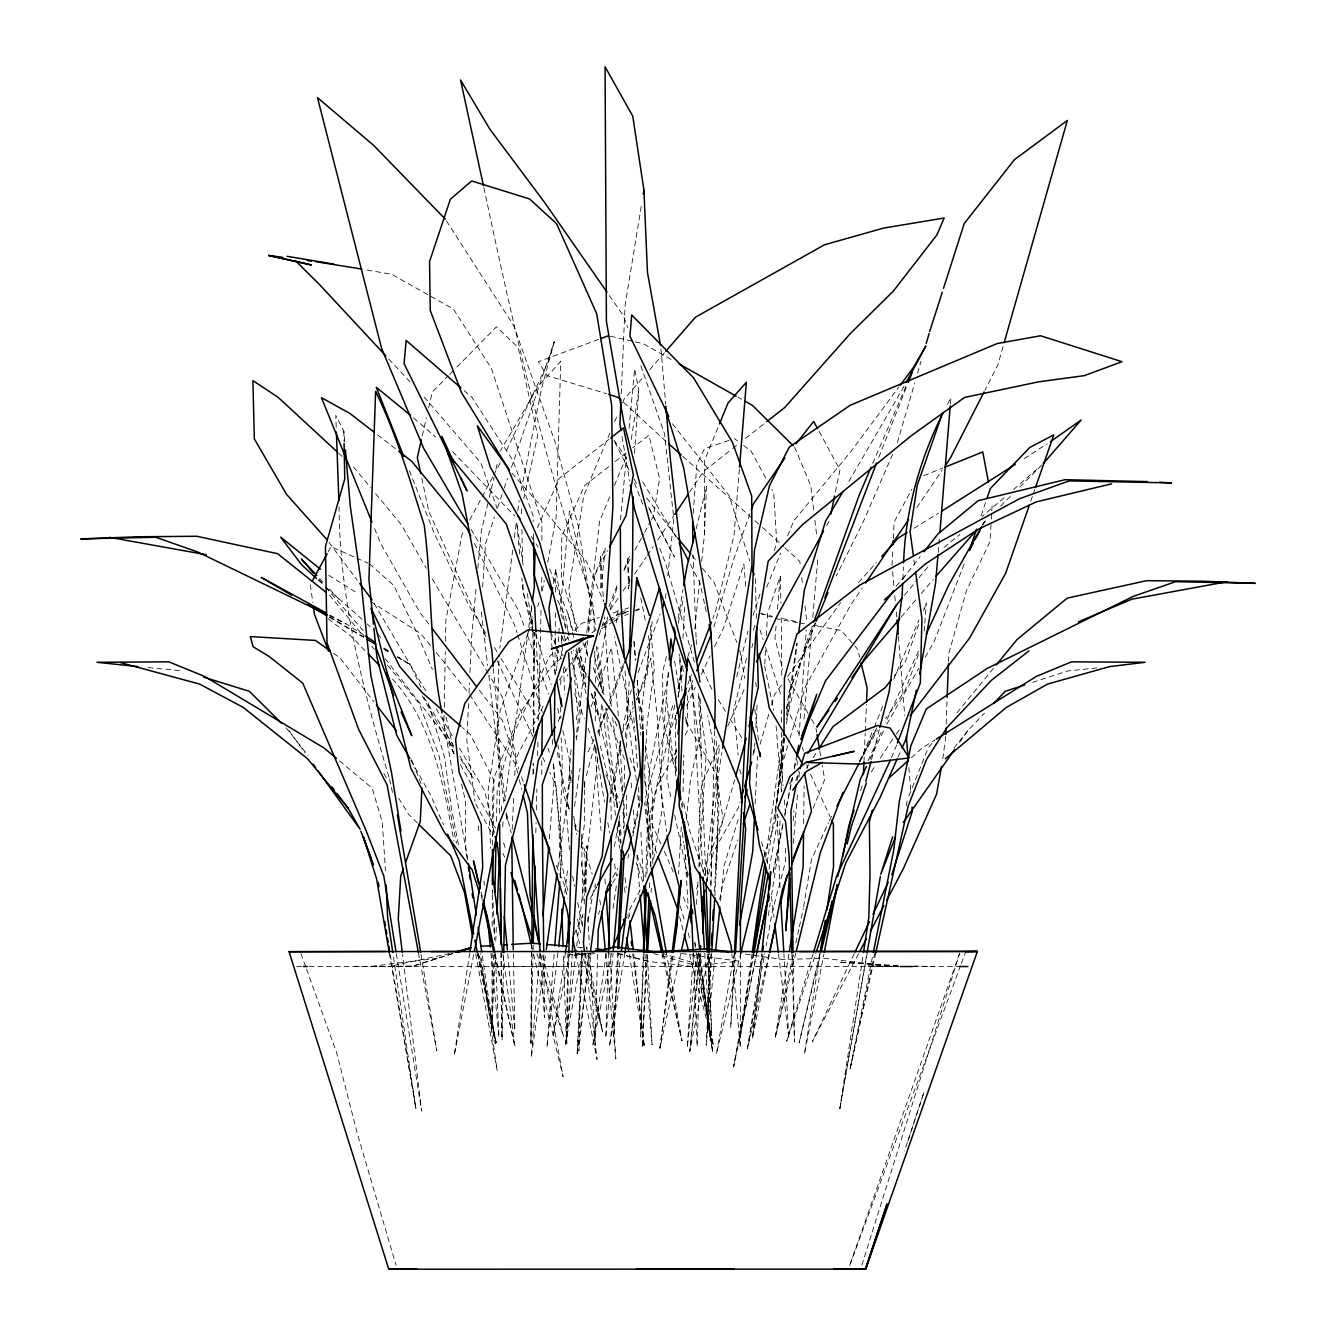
<?xml version="1.0" encoding="UTF-8"?>
<svg xmlns="http://www.w3.org/2000/svg" width="1336" height="1336" viewBox="0 0 1336 1336"><rect width="100%" height="100%" fill="white"/><g stroke="black" fill="none" stroke-linecap="round" stroke-linejoin="round"><path stroke-width="0.75" stroke-dasharray="5 3.75" d="M740.411 954.088L740.294 1047.641L731.877 954.121M541.882 540.312L541.915 522.192L491.481 368.502L453.438 309.067L391.832 274.364L363.843 269.404M687.556 695.655L687.472 730.775L684.55 736.103M701.701 561.354L704.423 534.701L704.64 460.085L718.668 425.833M781.51 732.495L781.426 765.194L783.146 785.635M781.527 722.292L781.56 710.034M495.205 953.487L491.848 1029.956L492.116 953.152M492.216 926.182L492.333 890.895M492.5 845.22L492.683 791.263L494.22 777.201L519.921 713.157L550.983 666.965L561.888 657.613M533.214 945.337L530.926 1043.266L531.661 945.22M532.98 774.179L533.047 763.758M533.298 732.462L534.049 632.345M781.794 675.348L781.243 615.595M783.981 737.539L781.46 791.446M530.926 1043.266L531.811 945.17M533.381 774.028L533.481 763.591M533.765 732.295L534.35 632.229M554.891 674.814L555.075 652.218M555.141 643.985L555.409 612.873M555.592 592.082L555.793 569.22L565.462 628.688M541.815 760.835L541.815 777.235M594.971 747.742L601.016 830.324M595.271 720.939L595.605 692.065M493.301 834.566L494.003 780.641L470.239 734.332L462.49 727.602M803.654 823.527L804.138 786.086M567.884 953.069L566.314 1040.327L563.291 952.818M570.956 782.696L571.173 770.221M785.601 848.293L785.351 862.254L772.425 911.169L766.179 945.604M444.12 715.461L443.936 725.782L454.006 754.94M444.27 707.212L445.289 651.517M445.472 641.196L445.84 620.572L461.989 534.65L463.909 531.043M501.05 952.869L502.035 1040.109L503.739 952.718M560.736 684.5L560.853 678.371M561.27 655.876L561.471 645.655M561.504 643.618L561.654 635.435L565.161 644.703M682.763 806.493L682.88 800.281M683.047 792.014L683.781 754.79M714.693 730.909L710.785 886.904M491.848 1029.956L493.568 952.818M494.019 931.96L494.387 915.294M496.474 821.473L497.176 790.194L510.352 740.979L548.946 657.245L554.64 651.333M535.836 832.829L536.087 822.408M536.371 809.9L536.855 789.075M537.64 755.742L538.024 739.058M538.458 720.321L541.097 607.796M541.481 591.13L541.832 576.551M568.802 954.488L566.715 1043.767L572.175 954.605M585.819 892.515L586.921 845.805L584.767 891.563M624.112 787.622L624.63 765.428M625.281 737.205L625.382 733.163L632.78 711.487M711.704 953.921L707.412 1032.912L709.249 953.653M707.412 1032.912L709.299 954.305M710.919 886.035L712.005 840.511L718.584 773.043L721.891 752.452M597.559 954.455L595.171 1045.654L589.844 952.668M498.912 660.518L497.042 731.093L505.058 801.049M645.789 877.218L649.129 771.507L669.069 671.641M581.661 953.52L578.789 1050.981L588.692 953.82M582.463 926.549L582.83 914.108M608.431 952.902L605.776 1037.972L613.04 953.503M642.733 729.139L643.184 715.094L636.136 693.451M643.301 953.887L640.612 1036.786L643.852 954.088M945.721 736.47L942.581 760.618M946.189 724.029L947.174 697.058M948.476 661.771L948.794 653.471L966.496 590.495L989.959 541.848L991.195 521.224M646.991 873.46L649.179 817.649L670.138 730.976L676.016 715.428M621.273 393.736L625.048 305.543L641.263 206.278M863.958 762.255L865.194 733.38M865.294 731.326L866.429 704.506M495.74 941.095L496.374 926.633M501.468 810.902L501.818 802.635M626.267 747.525L629.256 678.855M704.423 534.701L706.544 486.237L696.19 528.722M902.852 579.323L903.403 566.932M468.519 703.554L466.798 740.612L474.915 801.416M469.003 693.25L469.47 682.963M469.955 672.676L471.575 637.673L476.2 586.671M617.583 952.785L613.692 1037.404L618.551 952.618M646.424 954.271L642.198 1047.808L647.509 954.555M649.413 887.755L649.797 879.439M650.348 866.98L650.816 856.576L645.422 796.206M512.139 829.623L513.625 798.427M514.727 775.548L515.713 754.756L502.119 696.64L489.327 675.264M590.261 953.286L577.152 1053.803L581.845 953.971M584.183 904.054L584.667 893.65M734.416 952.735L730.692 1027.785L735.468 952.835M780.057 820.838L778.637 849.763L771.557 894.92M781.476 791.931L775.965 724.346M892.014 565.579L892.815 549.012M893.316 538.659L894.118 522.092L911.954 489.043M755.124 803.938L757.529 756.376M682.98 638.474L684.683 605.609M710.969 953.67L706.176 1045.27L715.211 954.472M714.242 891.195C718.801 832.662 720.839 773.394 707.612 715.729M754.79 747.976L753.42 756.042M755.875 727.485L757.061 704.974M644.653 769.786L647.242 722.108L654.323 669.102L650.348 625.632M714.86 895.705L718.016 837.505L734.6 779.94M764.776 664.126L765.678 647.826M766.346 635.602L767.582 613.174L780.291 576.083L780.942 603.12M577.152 1053.803L582.83 954.338M651.066 892.381L651.3 888.24M652.72 863.357L652.352 794.152L645.455 745.254M715.445 868.3L718.935 809.85L716.029 736.887M556.611 670.806L557.83 650.248M558.331 642.015L559.316 625.549M560.168 611.153L569.403 510.853L593.885 614.126L594.303 632.579M991.312 519.153L991.679 512.974M991.813 510.903L992.297 502.653M693.3 954.138L687.272 1047.608L697.108 954.305M696.507 904.288L698.11 879.355M698.912 866.897L706.276 752.636L698.811 694.97M482.63 587.189L485.502 543.752L494.487 516.965M597.86 758.564L576.133 950.948M599.413 735.885L601.651 702.903M602.352 692.599L597.793 647.175M634.533 453.388L638.792 390.145L634.633 368.886L629.022 428.873M793.25 820.905L793.968 810.551M797.074 764.96L797.358 760.819M799.062 735.969L806.276 630.291M502.687 826.9L503.121 820.838M681.293 826.934L678.588 873.827M706.878 881.677L707.93 867.214L706.494 881.71M776.099 806.259L775.197 818.651L776.066 810.367M776.249 804.188L783.631 737.472M693.217 513.592L696.908 463.943L704.523 448.679L730.675 439.861M668.284 672.108L659.867 782.779L666.631 831.56M554.139 954.271L546.925 1047.357L557.914 952.718M560.068 877.735L561.988 852.919L555.943 785.384L549.714 772.208M924.178 631.176L924.646 625.131M924.813 623.11L926.399 602.937L923.911 608.631M739.359 469.22L733.998 535.435L715.762 610.535L712.823 618.317M950.414 403.856L950.898 397.66L946.189 406.862M539.894 953.169L531.277 1057.077L545.723 953.887M549.38 838.874L554.373 778.604L553.488 762.105M584.467 787.706L584.968 781.627M776.066 625.866L774.997 638.324L782.762 669.72M777.468 609.266L780.291 576.083M793.267 843.517L797.742 791.597M798.995 777.068L799.529 770.839M804.005 718.918L812.071 625.482M812.772 617.182L817.966 556.962M938.223 552.352L938.74 546.157M938.924 544.086L939.458 537.89M477.87 568.318L481.21 531.594L488.809 499.447M678.287 697.192L681.276 664.994M620.505 519.904L626.317 457.83M629.573 578.839L628.605 588.842L627.436 556.878L629.64 585.803M708.882 954.188L689.727 1051.566L699.329 954.205M720.555 900.815L724.062 865.728L738.307 818.968M694.787 629.005L699.813 579.807M665.445 598.428L666.08 592.299M667.8 575.966L673.778 518.802L664.543 433.933L639.927 363.108M686.27 819.77L690.528 779.456L700.264 734.733L698.327 690.779M705.391 875.514L719.686 745.354M776.934 802.068L783.698 737.823M769.336 954.555L752.519 1037.888L761.704 953.77M587.756 640.428L576.083 737.155M588.675 632.195L591.43 607.546L578.204 525.799L554.941 441.581L513.642 325.483L446.341 220.791M689.727 1051.566L700.515 954.088M676.333 748.344L674.93 760.668L676.484 770.839M564.844 893.066L567.716 868.383M575.899 953.019L565.161 1046.121L581.945 953.921M652.235 621.591L641.697 709.433L642.048 729.874M621.023 953.47L609.483 1046.539L624.931 952.818M752.519 1037.888L762.956 954.138M680.826 953.336L659.9 1048.175L671.891 954.054M512.74 550.065L499.881 648.177M514.343 537.69L516.481 521.207M517.817 510.903L519.136 500.599M784.649 738.257L776.8 802.034M786.57 723.828L797.258 643.501M616.364 622.693L618.034 610.402M504.741 800.615L531.778 605.575M557.864 867.198L571.157 772.241M675.448 714.91L675.916 776.099L674.747 767.933L676.5 755.708M678.003 696.707L681.661 670.438L679.506 654.79M659.9 1048.175L673.027 954.388M586.755 632.529L594.921 574.714L605.291 547.894L600.866 589.827L600.599 554.69L603.455 600.432M751.984 954.221L740.06 1038.69L753.304 952.618M765.645 857.378L782.812 735.819M786.587 709.032L788.925 692.549L815.344 622.893M620.756 741.513L614.243 786.954L619.453 802.502M786.486 715.111L796.757 643.301M574.547 806.192L580.091 768.334M565.429 952.919L553.171 1036.536L570.004 952.718M581.06 847.074L584.684 822.692L584.634 781.076M606.327 953.587L592.65 1046.272L611.537 953.036M613.007 908.313L616.33 886.035M469.721 952.952L454.24 1055.407L473.963 953.186M631.277 439.41L638.792 390.145M867.231 952.818L839.843 1108.613L863.206 954.505M767.181 862.438L782.328 764.058L789.426 740.227M820.087 953.319L804.439 1054.204L823.894 954.205M768.968 954.188L747.425 1048.877L762.238 954.455M768.35 915.444L770.271 903.136M753.036 755.157L754.99 742.933M795.855 952.952L775.281 1037.371L789.025 953.319M803.654 906.61L811.47 859.649L828.47 822.609M576.267 740.044L581.344 709.867L571.474 651.35M678.154 618.384L683.013 589.694M571.023 749.713L566.364 813.09L569.52 849.713M576.234 719.787L577.636 711.804L573.561 666.931L571.457 661.37M614.426 846.506L619.754 815.778M653.554 859.248L662.456 808.046L657.512 719.269L650.949 658.297L636.821 699.663M839.843 1108.613L866.78 954.405M553.304 583.498L555.793 569.22M734.366 953.754L716.397 1053.954L740.678 953.47M756.877 952.752L733.564 1066.98L754.072 952.785M769.085 869.168L778.587 816.146M747.425 1048.877L764.71 953.704M587.907 921.139L594.253 886.302M609.55 802.301L620.739 740.829M622.977 728.538L628.571 697.809L631.51 690.027M542.332 590.612L544.236 580.525M547.676 562.356L556.093 517.95L560.753 361.371L538.258 386.188L500.198 451.217M719.67 899.429L722.459 885.217L737.839 839.876M521.174 490.412L541.531 388.609L554.206 341.816L511.07 468.602M674.73 705.141L670.639 725.565L666.881 778.42L671.223 798.828M677.987 688.808L681.661 670.438M797.074 780.475L798.293 774.362M875.781 952.685L850.13 1068.8L872.959 954.372M572.96 669.92L576.25 653.772L586.187 694.303M733.564 1066.98L756.677 952.952M773.177 871.506L783.08 822.642M784.733 814.492L792.148 777.836M794.219 767.666L796.273 757.479M773.11 873.21L783.096 824.245M784.75 816.096L792.665 777.335M794.319 769.169L796.406 758.982M678.304 623.044L683.598 597.109M835.418 491.999L839.96 469.838L818.567 430.409M850.13 1068.8L874.863 952.601M906.092 805.825L907.394 799.713M775.281 1037.371L793.684 952.885M795.872 942.832L798.928 928.754M799.379 926.75L803.32 908.647M523.745 498.679L537.707 435.603L518.184 347.544L496.491 326.786L455.576 368.352M627.853 858.23L628.755 854.222M632.813 836.169L637.79 814.125M422.293 435.786L426.351 417.917M428.605 407.998L432.213 392.116L448.278 375.783M706.56 882.745L713.708 851.266L738.357 807.829L740.094 801.85M819.836 953.637L799.145 1042.798L820.688 953.57M489.277 497.443L494.019 477.336M495.923 469.303L497.827 461.271M632.663 832.645L639.794 802.669M736.704 676.901L747.909 631.11M666.464 656.46L662.606 672.125L662.906 718.985L673.511 764.075L666.38 697.075M751.867 647.492L752.853 643.501M746.557 658.214L733.648 710.084L738.14 754.99M753.521 630.275L755.007 624.296M786.52 719.403L804.606 647.626L812.338 626.05M871.523 759.449L879.305 729.506M586.254 775.615L594.603 745.805M597.943 733.865L606.46 708.381M1003.019 346.659L998.009 364.511L984.949 390.162M897.341 442.784L914.676 383.148M917.565 373.212L921.022 361.271M760.05 744.319L769.252 712.673M771.557 704.757L774.429 694.87L781.66 684.8M648.745 786.036L673.311 703.721M554.206 341.816L548.445 361.204L505.158 453.522M790.01 738.257L805.408 686.637L850.531 605.275L862.137 588.141M813.14 953.72L786.654 1041.278L815.962 952.969M678.17 688.073L683.631 670.455M687.89 656.761L691.53 645.021M861.854 1265.225L959.582 953.553M599.246 635.017L603.388 621.908M764.008 857.027L777.485 814.242M607.579 616.898L600.549 662.856L604.072 693.835M610.101 609.166L617.666 585.953M753.036 615.445L760.084 593.902M774.195 550.833L776.767 543L773.744 492.834L771.774 489.21M795.838 780.458L799.028 770.722M907.862 1141.195L924.078 1091.98L904.522 1150.997M860.501 790.661L863.073 782.879M497.71 507.396L502.202 493.986M981.158 515.646L986.402 500.165M591.28 706.711L597.326 688.975M598.01 687.005L611.454 647.593L618.485 716.831M1030.741 501.184L1034.799 489.477M598.361 914.425L599.697 910.618M504.123 488.258L507.596 478.422M959.515 953.537L849.329 1266.445L960.651 965.394M749.93 513.725L733.898 558.782L712.856 630.308M609.333 705.725L597.71 731.794M610.034 703.788L624.012 664.794M918.667 624.513L905.307 661.804L893.968 676.333M923.577 610.786L926.399 602.937M527.753 633.915L500.198 710.335L488.124 790.11L490.679 848.327M528.471 631.945L532.697 620.188M537.656 606.477L539.059 602.553M918.483 654.49L905.19 690.395L885.484 718.618M961.386 963.44L965.711 951.7M638.107 672.492L660.101 614.092M687.789 684.349L691.48 674.647M696.54 889.158L698.027 885.284M703.187 871.723L723.16 819.402L716.179 774.062L684.232 718.35M788.925 692.549L815.411 623.11M608.949 606.728L617.7 583.849M609.416 700.632L623.478 663.808M896.656 744.937L891.229 758.347M964.158 563.992L934.315 641.213L925.013 657.462M878.804 457.329L907.545 384.284M688.224 692.065L692.85 680.492M813.14 808.363L824.663 779.623L822.241 765.277M908.931 795.872L928.236 747.876L934.766 739.91M629.423 556.377L623.311 571.491L630.074 559.049M859.866 761.754L873.46 729.189M874.228 727.268L883.58 704.172M893.7 679.139L918.968 620.038M766.68 587.172L780.641 553.037M787.605 535.97L793.818 520.789L850.615 451.885L898.961 386.939M609.717 496.842L599.563 521.457L587.59 623.912L589.36 632.011M614.41 485.486L626.116 457.079M609.884 433.131L583.799 495.506L568.718 589.944L576.384 631.694M614.627 421.792L617.783 414.227M622.526 402.887L624.112 399.097L644.319 375.9M872.725 463.425L907.278 383.265M621.941 733.247L633.331 706.978M636.587 699.48L647.158 675.081L649.613 642.332L648.027 634.266M892.648 454.24L862.154 524.246L836.252 575.966M537.339 527.737L559.233 478.488L609.049 439.26M897.992 757.178L900.464 751.6M574.129 934.499L582.446 915.912M589.928 899.178L596.524 886.72M719.302 744.987L701.567 784.599L698.093 845.237L699.379 866.045M727.753 726.133L744.636 688.407M629.406 909.866L640.929 888.69M918.483 651.2L885.517 722.893M868.083 760.685L882.027 730.458M686.62 705.759L695.288 687.288M701.367 674.346L710.101 655.842M854.238 953.67L812.221 1041.913L858.714 953.537M829.322 820.755L831.894 815.411M870.003 759.182L884.115 729.79M588.024 751.884L594.186 739.092M714.593 646.54L723.578 627.903L743.868 564.009L745.989 588.742M861.787 758.08L875.898 729.807M558.014 721.54L560.836 715.946M516.598 757.028L544.203 704.005M859.415 761.069L876.767 728.036M594.921 574.714L607.546 550.766M982.745 525.215L984.649 521.591M469.671 520.222L481.177 498.595M482.129 496.792L492.683 476.952M493.635 475.148L500.349 462.54M904.121 386.288L846.991 484.667M328.021 552.085L330.977 546.658L354.808 557.279M634.901 550.165L643.601 534.183M644.57 532.396L650.365 521.741M651.333 519.971L653.254 516.414L659.65 478.705L648.845 435.219L632.813 447.777M859.516 762.021L877.368 730.241M676.751 750.298L657.245 785.802L648.728 831.744L656.627 852.919M826.617 525.666L829.623 520.205M612.79 877.301L617.8 868.333M982.511 525.048L984.515 521.508M886.77 724.279L918.817 668.301M789.576 783.915L793.851 776.75M612.639 882.979L618.067 874.145M559.467 679.957L567.416 668.167M806.51 768.083L808.714 764.643M813.106 757.762L817.498 750.882M871.373 771.774L875.865 764.877M880.374 757.98L893.884 737.288M657.746 540.028L673.678 516.08M689.626 492.149L703.287 471.641L730.959 449.848M916.747 507.647L942.298 469.971M610.352 609.684L618.451 597.793M623.077 590.996L630.007 580.793M634.633 574.012L646.207 557.029M647.359 555.325L653.137 546.825M959.415 742.616L967.765 730.725L984.448 713.19M787.672 676.417L840.611 602.62M568.618 666.53L586.571 641.981M902.535 579.139L920.187 556.544M896.272 733.915L900.063 728.938M954.071 747.859L967.765 730.725M956.977 712.806L993.567 668.184M904.489 595.238L917.682 579.273M919.001 577.67L929.555 564.911M901.199 617.015L917.164 598.294M921.172 593.601L933.246 579.44M895.988 586.37L905.023 575.866M649.697 369.721L664.526 352.704M858.48 582.596L876.332 562.59M564.627 641.013L568.919 636.604M574.63 630.709L581.761 623.327L599.346 617.533M449.748 374.297L454.123 369.838M982.795 523.779L985.751 520.84M1000.514 506.144L1010.851 495.873M1019.702 487.055L1041.846 465.028M911.486 757.679L922.241 747.976L934.499 740.278M1004.154 497.743L982.11 516.431M1013.556 489.544L1038.623 467.65M944.068 547.342L959.916 534.45M732.596 448.562L737.472 444.721M745.605 438.308L765.144 422.928M608.765 466.598L584.7 485.436L561.805 536.053L561.304 577.453L578.304 631.21M615.178 461.588L626.4 452.787M591.731 632.947L594.938 630.525M602.77 624.697L607.462 621.207M609.032 620.038L618.818 613.708M1024.228 458.632L1046.99 443.886M914.041 528.254L938.473 513.158M603.605 625.265L608.798 622.125M610.519 621.073L619.186 615.812M620.923 614.76L627.837 610.569M601.601 628.638L612.222 622.309M613.992 621.257L621.073 617.032M620.589 612.873L627.653 609.517M624.697 615.512L628.321 613.992M635.569 610.936L639.192 609.4L636.504 605.308M923.627 475.733L942.698 468.068M598.678 339.377L538.408 361.689L547.142 375.666L606.46 393.686M613.04 613.04L622.81 609.817M624.764 609.166L628.671 607.88M1032.578 682.395L1067.664 670.973L1099.645 667.633M449.698 953.537L388.893 966.529L412.657 966.212L453.121 953.403M437.356 958.33L369.471 966.529L412.657 966.212L453.438 953.37M622.877 613.04L615.278 615.378L619.269 614.393M624.764 612.456L628.555 611.287M621.257 613.892L627.235 612.389M583.882 953.587L573.912 955.624L595.99 953.537M635.652 610.034L639.192 609.4M579.34 953.537L569.203 954.722L589.727 953.553M354.374 966.529L412.657 966.212M496.174 966.529L563.541 966.529M296.609 966.529L301.736 966.529M309.1 966.529L898.36 966.529M912.505 966.529L959.432 966.529M898.46 966.312L868.166 966.045L898.36 966.446M912.588 966.446L920.671 966.529M898.009 965.611L838.841 962.087L902.451 966.529M914.275 966.028L934.599 966.529M898.31 966.279L879.723 965.16L825.264 958.363L782.345 959.432L740.879 953.487M681.677 953.537L738.574 961.102L701.784 965.36L662.873 953.553M148.329 667.582L181.562 670.772M577.536 947.124L587.673 948.109M618.167 953.737L649.413 961.553L693.25 966.529M797.559 622.593L779.573 619.57L760.969 613.725M799.546 622.927L805.541 623.945M817.532 625.949L813.54 625.281L841.279 630.592L857.779 649.413L859.649 657.128M795.889 621.474L780.274 618.1M610.335 336.204L633.431 341.431M635.351 341.866L643.067 343.602L671.707 359.785M761.036 613.591L772.575 616.297M617.583 953.487L649.413 961.553M653.454 953.52L699.413 966.529M356.629 558.081L367.634 562.99M329.24 615.696L346.158 623.895L363.425 634.85M329.892 614.994L346.158 623.895M737.956 397.193L741.547 399.214M329.374 617.265L363.442 637.188M384.952 649.78L388.542 651.868M397.51 657.112L410.052 664.46L421.491 688.374M329.808 616.965L363.693 637.021M383.315 648.628L388.659 651.801M397.577 657.078L410.052 664.46L397.961 656.778M328.739 575.282L358.332 593.802M384.15 648.01L389.327 651.3M370.489 601.45L420.489 633.414L431.01 646.156M333.499 653.304L340.045 657.98L373.863 701.734M734.416 438.592L737.455 440.88M743.551 445.456L751.183 451.184L766.864 480.158M328.205 618.818L350.934 636.17L365.262 650.916M377.654 434.918L395.473 448.729M339.578 760.935L372.193 788.14L382.263 822.091L385.486 870.654M464.126 390.63L471.975 397.41L512.94 460.569L533.097 515.479L533.198 521.608M413.626 417.984L435.469 436.855M452.637 451.668L514.744 516.013M325.617 586.905L365.596 622.543M367.133 623.895L370.222 626.601M665.929 441.314L622.71 401.535M682.813 456.378L753.404 519.32M754.94 520.689L759.533 524.798M369.471 563.809L393.986 585.719L416.364 631.861L432.43 669.47M762.522 527.503L783.414 546.507M784.9 547.86L799.83 561.437L800.297 565.479M338.409 453.004L342.951 457.196M318.018 579.874L324.097 585.502M417.316 822.876L408.616 814.325L398.863 798.427M286.138 727.803L307.965 755.491M392.5 678.972C432.513 723.327 443.469 784.149 453.906 840.945M319.655 578.555L323.88 583.064M329.491 589.059L339.311 599.563M388.726 358.966L411.404 383.332M424.147 397.026L480.793 462.807L497.142 508.515M511.905 473.128L543.902 509.433L586.537 561.671L603.738 601.751M318.953 579.373L324.347 585.636M325.7 587.189L363.459 630.976M353.522 466.965L370.423 487.389M375.616 493.669L401.618 525.098L426.151 568.151M329.458 595.071L363.759 636.504M371.675 646.073L374.314 649.263M387.507 665.194L419.17 703.454L439.076 755.708L456.478 843.216M436.254 652.519L468.452 692.883M676.433 536.421L646.54 497.927M692.065 555.559L695.972 560.335M702.469 568.318L714.192 582.663L736.821 642.382M672.459 423.813L729.139 495.606L749.73 560.87M385.169 658.681L444.955 735.451L454.056 749.162M377.671 633.648L382.714 640.228M428.739 624.012L419.871 612.439L380.493 543.168L374.28 527.837M479.357 690.211L502.136 719.987L518.869 769.002M328.973 542.433L357.296 580.208M289.094 730.725L304.742 752.435M609.383 295.573L623.511 315.897L627.619 327.704M614.009 440.078L627.837 460.235M642.816 482.045L676.133 537.239M585.986 673.862L581.31 667.031L573.445 649.997M460.87 759.449L473.378 778.303L459.384 755.374M469.587 694.62L515.429 763.908L518.802 777.652M531.394 536.604L538.174 547.109M711.921 689.359L701.383 667.015M718.284 699.713L725.715 711.804M729.957 718.701L742.682 739.426M423.863 697.192L454.006 746.557M485.82 633.331L468.585 604.841L434.217 533.198L409.066 469.838M494.437 647.576L499.831 656.477M500.9 658.264L537.523 718.801M488.275 673.478L431.261 577.119M374.163 603.505L425.766 691.013M436.287 708.865L452.086 735.652M459.45 748.16L484.734 791.012L494.287 832.495M471.04 529.223L518.401 610.101L524.731 627.703M787.906 678.571L810.501 717.499M811.536 719.269L815.645 726.35M383.95 773.544L388.058 780.725M410.887 760.267L430.209 794.352L443.469 824.679M422.226 695.822L454.39 753.855M460.419 764.726L495.606 828.203M475.75 804.005L492.767 835.134M502.77 853.437L504.774 857.094M649.296 508.983L674.363 556.845L647.559 504.925M690.445 564.46L699.897 582.63L702.953 596.691M634.149 478.956L637.99 486.371M614.71 441.999L629.406 470.706M344.738 441.548L343.836 431.161L335.787 415.429L336.238 427.904M474.464 543.485L514.494 624.864L517.032 632.796M557.613 600.332L565.679 617.048L568.735 635.201M485.803 636.537L428.873 511.554L421.608 477.587M497.343 661.036L532.847 736.403M542.616 757.128L546.173 764.66M786.403 706.694L799.045 733.898M567.332 636.738L569.086 640.529M810.418 773.995L829.99 816.546M660.969 843.968L649.947 819.92L644.536 778.971M664.376 851.366L673.327 872.091M794.569 447.059L810.785 485.736L813.674 510.118M556.277 865.394L564.226 884.532L567.85 898.493M549.58 568.919L568.067 614.109L573.378 631.895M561.087 614.293L569.62 635.268M575.849 650.515L586.02 677.519M582.997 642.716L587.673 654.222M593.134 667.649L604.056 694.52M614.994 721.373L618.117 729.055M629.824 757.829L636.07 773.177M683.347 897.107L687.973 908.664M569.153 809.115L563.892 795.939L557.947 744.736M574.413 822.291L578.171 831.693M581.177 839.225L592.232 874.245M411.488 759.549L415.262 769.002M416.014 770.889L421.291 784.115M624.496 759.232L607.963 717.115L606.193 709.015M634.567 483.114L642.716 504.223M659.784 548.361L665.712 563.725L694.954 663.875M550.683 631.811L561.137 658.815M564.126 666.53L567.867 676.183M574.58 693.534L584.3 718.618M588.024 728.27L596.257 749.496M605.96 774.563L616.414 801.583L616.981 807.612M642.666 881.677L636.186 862.538M527.553 635.535L548.662 694.202M300.917 953.52L305.827 967.164M306.529 969.118L336.689 1052.935L357.397 1133.78L396.041 1265.192M547.944 748.227L549.346 752.151M574.614 825.665L577.202 833.246M581.077 844.602L584.951 855.975L585.285 892.515M521.558 776.834L523.562 782.712M689.242 676.4L692.566 686.203L702.769 870.938M567.934 890.561C552.653 841.296 565.729 788.674 561.103 738.04M704.69 875.581L689.86 831.192L683.197 800.932M622.71 812.221L625.315 819.987M637.038 854.973L644.202 876.349M591.13 693.25L598.762 716.864L591.096 691.18M759.984 629.84L763.09 639.56M765.578 647.342L780.508 694.002M517.667 634.784L542.349 712.255M536.955 953.653L563.592 1036.803L541.882 952.802M388.943 777.135C362.858 689.343 339.511 598.962 339.077 506.828M739.559 769.285L741.346 775.164M761.587 841.814L767.448 863.59M532.713 623.795L523.194 592.399L521.858 577.987M535.686 633.598L551.15 684.616M428.221 703.187L444.621 757.428L451.418 808.113L458.816 846.857M578.104 647.71L586.37 675.365M680.241 905.958L684.767 921.406M688.174 932.996L689.86 938.79M503.639 842.715L505.96 850.615M595.105 884.065L596.257 887.989M599.697 899.779L601.25 907.845M679.573 916.68L683.23 930.607M689.493 954.505L713.524 1046.071L697.075 954.188M564.093 635.452L565.596 641.247M576.167 930.39L580.826 948.326M581.344 950.313L602.62 1032.06L586.27 947.007M636.27 740.445L614.41 637.021M802.468 747.325L803.454 751.166M806.877 764.61L807.862 768.45M519.27 779.623L521.691 789.426M506.277 812.906L511.204 832.846M481.194 892.348L482.63 898.243M568.067 614.109L572.042 630.325M572.543 632.362L574.029 638.441M576.517 648.578L585.936 687.088M600.332 745.872L610.752 788.44L611.287 822.859M531.127 944.218L533.064 952.251M533.548 954.271L563.107 1076.816L540.846 954.271M446.04 717.115L454.04 751.583M461.571 784.032L465.329 800.264L465.763 848.343L467.216 858.647M661.921 953.487L681.961 1040.777L666.347 952.551M557.763 708.381L560.085 718.467M562.874 730.575L569.353 758.815L569.503 783.647M481.16 895.304L482.062 899.345M494.27 953.954L515.061 1047.006L502.971 954.322M577.603 919.268L581.177 935.384M585.201 953.503L602.62 1032.06M594.67 656.327L602.653 692.799M389.544 779.055L392.617 793.016M703.387 598.712L704.707 604.74M705.141 606.744L706.443 612.773M693.317 952.702L713.524 1046.071M483.899 187.708C513.358 326.752 544.821 465.446 592.232 599.664L595.856 630.642M663.341 953.971L681.961 1040.777M495.222 954.205L515.061 1047.006M674.697 815.16L686.42 870.27M557.296 752.502L569.437 810.518M477.37 952.985L496.124 1042.631L479.023 952.902M764.66 666.18L773.728 710.201M575.883 953.971L597.075 1059.465L584.617 953.203M640.812 597.943L645.622 622.159M478.321 953.102L496.124 1042.631M477.67 954.271L495.289 1043.767L482.045 953.871M555.442 674.162L552.286 651.617M572.66 876.115L574.597 886.252M577.72 902.451L582.379 926.75M505.977 814.142L507.413 821.623L506.478 813.39M418.452 952.752L436.772 1050.898L421.024 954.271M585.285 642.85L587.907 656.961M594.269 691.263L601.751 731.594L614.36 780.124L617.9 808.631M475.75 953.837L497.159 1070.687L480.593 953.353M739.743 650.098L744.803 678.337M687.94 903.136L685.034 854.205M694.887 941.93L695.622 946.022M651.1 866.379L644.637 802.819M467.8 860.017L441.899 712.422M622.025 436.605L629.673 480.993M389.277 952.818L415.913 1108.613L393.085 954.505M815.995 728.387L816.68 732.495M819.803 750.932L820.855 757.078M674.596 661.27L680.107 693.885M694.636 943.249L695.321 947.341M695.655 949.395L712.706 1051.85L699.012 953.336M390.229 954.405L415.913 1108.613M579.306 647.609L586.003 688.775M595.739 748.477L596.741 754.656M597.075 756.71L604.44 802.001M607.796 822.575L609.466 832.879M614.51 863.757L616.514 876.099M629.256 954.322L644.336 1046.956L633.748 954.038M573.712 816.179L576.668 834.332M581.277 862.555L585.869 890.778M396.324 953.737L421.675 1111.068L402.52 954.338M681.46 803.337L682.078 807.395M523.111 565.128L516.748 522.393L519.771 555.342M527.369 593.601L533.431 634.299L523.194 592.399L522.977 582.212M686.854 872.308L688.04 880.558M698.444 952.802L712.706 1051.85M643.15 728.955L636.838 678.721M310.319 584.667L312.824 602.553M690.094 676.4L701.216 756.46L705.709 874.913M681.961 690.996L679.189 654.055M685.568 717.148L686.671 725.197L686.253 719.002M685.335 854.84L686.47 863.039M687.606 871.256L688.174 875.364M913.941 559.901L915.043 567.984M682.329 832.612L683.681 842.682M683.948 844.686L684.75 850.731M478.171 825.748L479.24 833.848M622.192 791.964L612.489 716.764M619.436 820.838L621.207 835.083M615.462 815.21L602.185 703.738M617.015 827.619L619.587 848.31M624.48 887.622L625.515 895.905M627.837 914.525L628.354 918.667M632.73 953.837L644.336 1046.956M771.49 896.59L774.028 917.214M778.571 954.338L788.941 1038.924L783.915 953.987M755.775 682.629L756.26 686.671M814.893 520.272L816.814 536.521M754.823 709.165L758.464 740.127M481.361 612.005L487.64 665.378M488.842 675.632L503.822 802.919M801.7 577.586L802.635 585.669M804.973 605.859L806.844 622.008M605.726 708.297L617.032 807.412M618.668 821.874L621.023 842.515M625.031 877.618L626.2 887.956M629.039 912.722L629.506 916.863M611.354 706.393L608.348 679.456L604.473 617.065M644.587 773.794L653.304 853.003M596.474 646.424L600.766 689.409M636.37 780.391L627.987 719.319L625.014 669.787M637.806 794.92L639.042 807.378M605.642 953.386L615.796 1058.964L609.967 953.052M555.191 637.823L555.776 643.902M555.96 645.923L557.696 664.109M553.505 763.925L558.615 817.381L560.702 877.802M483.999 881.109L484.4 885.217M490.896 953.152L498.979 1037.538L495.322 954.372M618.284 821.69L620.338 843.834M507.747 953.804L514.878 1030.34L513.358 953.82M892.582 571.624L894.051 587.723M894.786 595.789L895.354 601.818M896.272 611.888L896.823 617.933M493.418 668.468L498.779 729.84L499.514 813.858M784.366 799.947L785.735 816.313M660.969 348.896L665.679 404.123M634.149 641.547L635.669 659.75M637.355 679.974L640.846 735.234M604.957 879.105L605.442 885.2M898.393 636.387L904.706 715.461M908.847 767.499L910.851 792.465M631.16 782.863L631.828 791.179M633.331 809.9L634.817 828.637M636.971 855.675L639.794 891.045M644.77 953.453L652.085 1045.003L647.309 954.104M633.899 641.597L635.335 660.184M632.563 701.216L632.88 705.325M633.815 717.666L634.6 727.97M635.235 736.203L637.673 771.056M551.033 635.001L552.135 649.546M682.596 665.228L683.164 673.494M540.228 953.587L544.453 1017.815L543.752 953.52M704.723 953.42L709.817 1036.636L700.264 953.787L697.108 1046.439L693.2 953.403M779.99 887.705L777.101 814.158M587.84 917.548L589.376 944.402M619.871 741.614L622.843 795.287M707.362 953.987L711.721 1032.862L708.715 953.887M561.654 635.435L562.105 643.585M562.205 645.622L562.773 655.792M563.425 668L564.877 694.453M640.913 832.228L643.518 881.81M638.541 787.305L639.51 805.608M552.286 739.392L552.72 747.642M696.073 637.439L693.05 555.024M696.173 639.493L696.557 647.71M536.003 633.899L539.777 714.125M531.427 607.129L534.35 667.599M492.5 889.91L492.683 894.068M493.051 902.385L494.687 939.809M791.864 952.785L794.402 1041.813L793.1 954.505M755.341 578.655L756.443 618.317M581.461 834.382L583.131 903.737M594.72 651.033L595.489 683.848M676.233 719.319L676.367 725.465M521.508 508.849L521.658 516.999M521.908 529.223L522.576 561.821M343.836 431.161L344.037 441.515M533.415 533.899L533.548 542.082M700.248 698.661L701.216 756.46M560.652 707.078L560.803 717.399M623.261 800.047L623.628 828.771M501.134 952.735L502.035 1040.109M626.567 795.187L626.751 815.895M624.146 804.255L624.179 833.397"/><path stroke-width="1.5" d="M740.411 952L740.478 908.346L745.622 828.955L743.434 812.705M492.366 884.666L492.483 849.379M633.014 496.741L632.629 555.191L629.44 651.818M783.981 735.485L784.416 678.204L796.941 633.932L859.749 585.118L1019.752 498.629L1069.234 480.876L1171.572 482.897L1159.414 482.246M531.828 943.082L532.83 834.549M554.807 685.084L554.356 738.491L556.043 746.49M541.882 754.773L542.299 716.296M493.084 851.166L492.767 876.065L502.703 952.267M621.29 951.399L629.239 887.271L642.232 802.084L643.1 731.694L641.28 800.531M803.554 831.844L803.103 867.214L789.359 951.265M568.067 942.682L568.551 915.661M503.739 952.718L505.442 865.31L527.92 777.602L538.759 724.179M704.289 896.189L702.82 933.346M714.727 728.855L715.294 700.064L710.117 621.674L683.681 467.934L665.578 409.601M494.905 892.348L496.057 840.227M533.248 943.249L535.051 866.162M568.852 952.418L573.962 734.449L568.602 652.82M709.349 952.234L710.819 890.16M597.676 950.313L598.211 929.589L607.763 886.252L610.769 880.875M535.135 549.547L534.383 575.599L550.683 631.811M608.431 952.902L611.47 835M643.367 951.817L645.522 885.501M700.465 949.729L700.598 945.621M701.817 910.634L702.101 902.401L704.773 890.611M945.804 734.399L946.038 728.17M947.174 697.058L948.41 663.858M643.935 952.017L646.357 890.01M752.051 721.59L749.563 783.597L759.483 845.27L769.803 881.743L769.235 889.692M620.906 401.936L619.954 424.497L620.99 430.559M863.423 774.63L863.958 762.255M866.53 702.452L867.147 688.007L861.052 662.923M496.925 914.225L499.28 860.501M629.44 674.697L630.625 647.643L636.804 577.77L649.413 615.278M902.668 583.465L902.117 595.839L889.141 691.547L879.823 727.502M903.587 562.807C905.357 511.972 919.068 461.605 941.496 416.047L943.366 412.373M617.766 948.66L621.841 859.916L620.906 849.863M646.507 952.201L648.945 898.159M511.755 837.939L513.274 949.679M734.416 952.735L754.406 550.348L769.469 485.736L789.309 447.059L850.18 405.276L997.057 343.602L1040.544 335.77L1122.023 361.689L1084.247 375.666L1038.456 381.862L964.609 397.427L911.085 435.853L802.351 524.798L768.217 561.153L755.775 634.333L735.468 952.835M893.016 544.871L893.216 540.729M421.942 788.09L420.255 821.456L405.61 862.522M754.489 816.346L752.719 851.5L739.509 925.113M685.669 695.137L685.886 691.063M711.403 945.337L712.071 932.845M712.723 920.354L713.257 909.95M711.804 951.833L714.743 897.792M618.785 948.476L623.995 857.478L623.227 851.383M647.626 952.485L650.582 900.664M652.001 875.798L652.486 867.515M572.292 952.535L590.312 658.13L606.41 602.369L612.94 506.578L611.654 405.226L596.708 313.776L556.561 223.663L529.49 198.914L471.691 180.961L450.349 199.231L429.557 261.589L430.242 310.42L461.438 392.5L507.313 467.166L539.761 542.85L563.592 633.514M673.311 952.334L676.166 931.943L679.189 886.653L668.601 845.788L667.198 835.618M789.71 872.709L785.752 930.724L790.227 878.821M768.367 901.633L768.801 895.671M669.236 659.633L670.822 638.842L672.876 651.066M768.501 900.715L768.801 896.573M769.419 888.29L770.672 871.723L761.921 951.716M554.774 946.005L559.751 881.877M739.526 467.149L746.373 382.296L728.036 403.004L719.453 423.929M950.247 405.91L939.976 531.695M543 915.761L548.695 847.191M613.224 951.449L622.242 846.373L640.645 769.336M938.039 554.407L935.567 583.331L919.686 674.012M676.166 931.943L681.26 880.374L672.142 952M715.628 950.347L719.937 907.01M701.684 910.768L703.22 896.239M677.97 733.965L680.525 711.37L684.383 701.717M558.632 946.556L564.376 897.174M590.529 951.249L601.233 869.202L630.358 774.028L618.785 721.657L588.341 677.269M798.627 633.197L804.389 589.944L825.464 521.424L842.899 491.681M532.346 601.467L534.35 587.105L533.548 542.082M546.307 949.746L556.995 873.377M752.268 952.15L764.776 863.557M565.429 952.919L569.904 922.324M470.038 950.898L482.73 866.897L481.194 824.412L459.183 772.609L455.576 739.66L464.761 703.538L508.899 641.614L528.271 629.724L593.518 636.053L551.267 648.945L584.049 637.973M863.507 952.451L868.801 917.515L870.003 874.713L869.369 822.091L872.308 810.117M753.304 952.618L766.229 868.584M820.404 951.265L825.197 920.387M826.8 910.1L833.514 866.864L833.38 823.945L831.677 820.237M762.873 950.347L763.524 946.239M722.542 748.327L752.001 565.061L751.7 496.007L732.412 442.233L693.534 377.804L631.711 314.979L629.924 336.204L668.835 416.364M643.251 194.121L643.919 190.063L632.746 116.132L605.074 66.8L606.41 321.475L623.912 422.911L687.489 666.33M624.931 952.818L629.623 924.295L649.062 876.182L670.271 830.992L678.755 773.644L679.022 718.568L659.45 587.99L639.326 652.536L633.197 686.32L639.226 747.776L642.232 802.084M670.171 665.495L675.381 634.767M683.715 585.602L686.838 567.165L695.204 532.763M867.147 952.351L880.424 876.282M552.586 587.573L549.012 607.98L550.883 632.913M754.072 952.785L768.35 873.243M941.513 766.563L936.536 794.285L903.27 868.851L886.803 900.147M474.363 951.148L498.812 824.395L554.123 687.906L566.213 651.734L586.237 637.84M824.295 952.15L837.388 884.816M842.949 856.242L848.911 825.631L854.055 810.084M796.256 784.566L790.979 811.052L793.083 952.418M873.36 952.317L893.734 850.147L899.245 801.784L910.902 745.672L926.366 708.882L987.404 668.317L1133.128 596.424L1175.563 581.678L1255.272 583.348L1202.65 581.193L1146.538 580.692L1067.247 598.11L1017.097 639.493L996.188 664.994M769.753 952.518L782.462 889.525L790.444 868.016M571.324 677.987L560.235 732.495L542.332 784.549L542.449 828.353L566.915 909.348L569.754 923.543M757.078 950.915L766.163 906.125M797.108 753.404L798.744 745.254M756.877 952.752L768.935 893.6M796.824 756.928L816.747 694.252L801.984 735.385M830.875 514.176L834.582 496.04M916.329 690.161L906.242 738.608L902.117 747.893M681.276 951.315L691.514 904.889M875.781 952.685L908.179 806.025L926.75 759.015L946.773 727.819L991.095 680.592L1029.004 650.832M421.391 439.761L417.333 457.613L420.756 473.595M769.436 952.167L774.462 930.006M780.424 903.821L786.854 875.614M820.304 951.616L832.077 900.965M837.705 876.65L860.284 779.389L866.463 766.53M631.227 838.641L628.855 848.627L622.827 859.382M746.206 738.324L735.752 775.965M749.012 726.517L758.347 687.172L756.677 626.651M741.179 951.466L763.524 859.031M821.172 951.533L837.321 884.616M847.107 844.068L851.516 825.815L866.413 782.996M796.356 950.931L820.371 852.451L843.016 792.265M865.828 781.426L871.005 761.453M1004.138 342.701L1067.347 120.44L1014.425 159.702L964.258 223.496L943.517 288.275M926.232 343.385L929.121 333.449M741.263 797.859L743.567 789.893M744.736 785.919L751.684 762.021M813.741 951.733L836.637 876.115L890.36 760.217M744.853 797.525L747.225 789.726M800.064 768.601L804.79 753.22L877.618 725.498L890.227 728.103L909.081 757.946L859.315 764.058L805.675 762.438L789.893 776.433L777.786 808.08L785.451 821.256L789.092 855.491L791.864 952.785M892.648 836.87L880.791 874.228L895.554 836.754M929.689 331.462L942.264 292.2M460.753 951.499L289.06 951.683L388.759 1269.2L865.711 1269.133L887.104 1204.17M816.613 950.998L845.922 862.672L879.823 798.026L897.157 759.032M886.904 1204.103L865.394 1269.016L833.58 1269.133M976.583 529.19L969.385 550.482L973.209 543.268M987.053 498.228L990.327 488.542L1029.755 447.493L1053.787 434.868L1035.483 487.54M743.183 824.095L749.863 804.372M1029.388 505.091L1005.641 573.344L969.719 637.856L910.2 715.695M941.496 416.047L917.264 485.219L910.083 531.611L913.39 555.86M403.505 868.383L400.716 876.216L398.245 919.268L402.27 952.267M751.316 509.801L753.404 503.922L784.883 457.914M624.714 662.84L631.01 645.305M813.741 622.125L858.881 495.94L871.105 467.249M791.897 864.091L811.503 811.286L804.556 772.976M662.289 608.247L664.493 602.402M676.751 713.491L686.32 688.24M696.624 661.036L711.353 622.192M816.146 621.19L827.936 592.583M824.896 597.743L876.55 463.091M897.391 743L920.32 682.997L921.923 618.518L915.594 572.042M908.296 382.346L912.07 372.744M696.691 670.839L711.32 634.183M793.15 858.18L802.368 835.184M800.765 739.443L825.514 680.842L893.851 590.629M756.477 662.005L776.734 616.748L823.594 531.127M612.773 946.957L626.083 917.281M926.215 634.266L948.577 585.335L981.526 526.818M855.123 951.8L869.435 921.757M873.009 914.242L888.206 882.328M891.78 874.813L912.338 811.186L912.004 807.027M555.175 727.118L538.241 760.585L531.644 806.042L549.914 850.08M984.014 391.999L950.43 457.981L945.788 464.828M836.954 806.009L858.914 763.607M859.683 951.7L866.463 938.807M870.337 931.442L883.898 905.674M609.483 547.075L626 515.763L633.331 474.798L623.511 427.871L610.652 437.991M975.113 539.66L979.872 530.626M906.109 382.614L925.848 346.007L913.824 366.966L900.197 385.286M312.29 581.043L327.036 553.889M597.509 884.983L612.289 858.781M807.762 753.471L896.573 604.824L901.85 598.428M606.11 893.6L611.554 884.749M818.584 749.162L832.862 726.784L885.167 687.639L891.463 679.556M896.573 604.824L816.914 727.068L828.971 710.051M674.83 514.377L688.491 493.869M865.628 583.014L908.614 519.637M903.286 822.475L954.639 749.413M835 701.55L837.421 698.144M851.884 677.719L863.941 660.702L899.863 618.585M792.649 790.177L806.309 771.54L822.425 762.338M923.994 551.718L937.889 534.016L978.169 500.666L1065.043 479.707L1147.257 481.595M796.156 443.635L813.707 421.441L817.599 428.605M935.935 576.3L976.883 529.64M1043.316 463.559L1081.158 420.022L1050.497 441.631M665.862 351.168L695.505 317.15L824.529 244.772L883.43 228.139L944.185 218.002L936.87 234.952L893.433 290.998L850.097 333.816L784.683 407.547L766.78 421.642M881.827 556.427L898.326 537.94L907.06 532.563M994.168 702.953L1005.29 691.263L1024.779 684.934M888.44 778.454L908.413 760.451M884.365 599.897L925.163 564.093L978.336 529.19L1036.151 501.918L1111.669 483.816M945.337 758.764L1006.325 707.412L1047.591 684.065L1109.631 666.597L1145.102 662.289L1071.505 661.838L1036.168 676.484L936.252 739.175M1015.46 464.293L941.98 511.003M1078.402 621.825L1131.959 599.163L1227.166 581.694M944.619 467.299L982.762 451.969L988.49 482.38M600.632 338.643L608.398 335.77M457.313 952.134L470.907 947.859L457.062 952.167M455.493 951.933L470.94 947.692M833.163 756.193L854.255 751.3L805.675 762.438M591.865 951.95L615.796 947.024L652.987 951.783M587.907 636.671L593.518 636.053M657.128 951.917L706.811 948.81L728.855 951.833M480.927 946.255L493.184 945.521M503.405 944.903L507.496 944.652M511.571 944.402L532.012 943.166L540.295 943.884M965.711 951.7L977.384 951.449L865.711 1269.133M385.87 951.432L289.06 951.683M799.479 951.533L856.493 951.449M388.759 1269.2L416.949 1269.133M431.311 951.566L743 951.533M648.177 951.583L672.926 951.583M720.355 951.583L732.729 951.583M741.079 951.583L977.384 951.449L862.605 951.432M303.589 966.529L307.263 966.529M900.314 966.529L912.221 966.529M959.432 966.529L967.965 966.529M636.287 1269.133L734.349 1269.2M642.683 951.583L657.045 951.783M546.507 944.418L567.215 946.222M595.772 948.911L605.909 949.896M137.959 666.597L96.977 662.289L168.804 661.838L204.742 676.484L324.047 747.976L336.472 758.347M268.653 255.46L311.154 264.895L268.653 255.46L282.915 257.347M307.38 260.587L311.455 261.121M315.53 261.656L361.856 269.054M287.04 256.312L333.866 264.094M109.251 537.272L206.295 554.741M120.641 662.673L199.582 684.065L243.219 707.412L307.564 758.764L348.212 808.347L360.135 829.272L317.985 770.805M203.523 677.118L249.281 691.263L281.712 723.411M608.431 394.304L618.251 397.427L621.223 400.165M327.37 614.794L197.745 552.002L155.761 537.239L80.728 538.926L138.109 536.771L196.793 536.27L277.621 553.688L326.218 592.483M326.285 613.007L261.238 577.403L291.716 595.238M678.872 363.826L736.169 396.174M745.121 401.234L752.285 405.276L793.116 445.623M307.864 604.674L325.784 615.161M367.033 639.293L375.984 644.536M365.145 635.953L375.516 642.533M330.226 650.966L315.463 640.428L250.3 636.571L253.139 646.758L269.054 656.427L302.771 683.147L366.114 830.658L383.816 876.082L395.99 951.683M374.414 432.413L350.099 413.575L321.458 397.66L371.942 522.109M398.729 451.234L411.688 461.271L467.183 528.689L470.823 536.087M320.49 569.253L280.71 537.155L301.301 564.41L316.498 578.471M461.003 387.924L406.161 340.446L404.073 363.676L467.032 490.93L460.97 477.77M410.503 415.279L376.284 387.273L403.722 456.394M460.937 726.25L422.193 692.599L399.614 666.397L370.957 608.014L410.853 768.233L444.036 831.794L472.142 869.836L479.49 892.899M669.002 444.053L681.276 455.008M336.906 451.601L277.971 397.193L252.905 380.643L254.324 438.893L286.572 494.387L326.502 539.143M418.752 824.312L450.616 855.691L464.477 892.348L472.744 937.438M295.44 260.72L319.321 284.368L385.904 355.927M368.135 653.872L379.608 665.679M316.849 575.549L301.418 559.049L313.559 573.127M447.66 453.405L506.294 524.063L534.734 607.162L535.903 631.845M677.736 538.024L690.762 553.956M376.368 704.974L396.408 730.909M432.53 628.972L476.818 686.888M331.862 786.871L334.384 790.177M336.889 793.484L348.212 808.347M359.751 583.498L372.059 599.931M509.383 469.971L477.319 425.733L490.412 467.4L517.85 515.579L533.097 545.673L552.536 593.334M313.175 764.125L315.58 767.465M607.012 292.183L544.554 202.387L489.945 129.325L460.553 80.026L483.448 185.687M517.85 515.579L520.105 519.086M445.222 219.054L373.479 145.223L317.484 97.645L381.612 348.429L423.679 448.345L467.884 523.829M802.034 763.14L769.319 708.247L759.098 653.721M409.868 758.464L396.658 735.151L376.819 656.711L373.913 628.237M495.773 840.611L497.777 844.285M679.089 542.666L688.558 560.819M454.023 462.707L441.882 436.371L462.089 493.752L491.798 650.064L493.235 666.43M401.067 711.971L411.755 735.618L386.872 673.027M447.627 834.148L459.233 860.685L473.662 933.914M604.557 603.655L614.393 626.551L634.216 687.556M328.572 651.25L314.478 614.476L313.375 606.527M658.08 856.76L677.486 908.714M360.854 831.226L371.041 858.58M375.449 646.023L393.686 695.605M644.737 887.338L655.124 915.611L662.906 951.95M373.512 864.876L363.409 836.87L376.652 879.021L389.277 952.818M524.23 784.666L530.258 802.318L540.078 951.516M687.255 670.538L659.967 590.228L634.533 509.25L630.358 485.035M627.269 825.832L631.176 837.488M510.953 872.492L533.782 943.767M483.164 904.439L487.456 917.882L494.788 952.184M751.6 566.798L754.088 574.714M673.661 627.319L675.498 633.247M744.92 786.937L758.013 830.057M514.677 880.257L517.566 890.143M518.735 894.085L520.472 900.013M750.131 717.265L760.401 756.644L759.917 752.519M684.283 934.599L688.457 950.514M532.58 916.797L512.172 836.837M533.615 920.788L539.811 944.803M587.172 698.361L607.78 794.436L602.202 856.209L586.738 897.007L583.431 942.982L584.383 951.148M523.127 795.321L527.47 812.989L530.091 895.037L532.312 907.294M480.225 888.423L473.478 860.918L478.455 883.163M483.114 900.213L487.456 917.882M520.957 902.034L531.127 944.218M627.269 824.128L634.316 854.455M647.927 892.582L661.454 951.449M495.188 836.436L497.927 848.293L500.432 875.18M482.964 903.387L493.819 951.933M397.427 814.943L420.69 952.217M709.065 624.83L711.236 634.884M572.61 937.755L575.465 951.95M636.804 577.77L638.408 585.836M474.865 940.026L477.269 952.234M556.628 680.224L561.755 706.56L560.986 698.461M418.452 952.752L387.139 785.084L358.683 729.456L327.019 642.783L325.433 546.641L344.771 478.822L344.087 443.585M533.799 915.461L538.625 942.014M660.435 344.838L647.459 272.36L643.919 190.063M651.467 868.433L666.347 952.551M468.519 864.058L476.317 915.06M441.899 712.422C429.307 650.816 432.33 587.406 424.213 525.165C409.952 479.975 396.391 434.1 375.633 391.415L368.936 579.423L373.495 624.163M817.031 734.533L819.469 748.895M681.143 699.997L682.512 708.147M689.51 912.505L691.213 922.758M378.238 882.445L378.923 886.553M384.751 921.506L385.436 925.614M386.121 929.739L386.805 933.847M387.49 937.955L388.175 942.064M388.859 946.189L389.544 950.297M623.561 919.335L624.563 925.514M626.567 937.855L628.588 950.213M400.934 830.909L391.531 772.659L370.94 675.899L360.837 580.191L350.266 506.027L345.439 449.881M699.98 682.145L684.717 585.602L670.572 461.404L665.862 406.177M676.651 780.257L679.84 800.798M681.427 811.069L689.359 862.438L693.1 951.332M677.736 778.955L680.842 799.262M684.249 821.607L699.78 949.645M392.784 952.451L387.607 917.515L386.204 884.9M478.138 927.318L481.745 951.833M692.198 909.449L692.783 913.59M468.385 866.88L468.969 870.988M469.537 875.113L470.122 879.238M472.159 893.634L472.744 897.759M742.064 802.569L739.61 784.299L687.656 658.063L682.796 718.1L679.139 805.892L694.787 866.713L717.866 903.704L731.143 945.804L731.694 952.034M631.193 941.429L631.711 945.571M774.78 923.41L778.32 952.284M629.974 920.988L633.264 949.896M601.651 911.987L605.442 951.315M487.74 920.203L490.295 946.973M504.29 916.563L507.363 949.662M897.007 619.954L898.226 634.316M605.943 891.296L609.734 948.894M906.359 736.27L908.363 761.253M640.128 895.203L644.603 951.382M699.747 872.291L704.456 949.261M780.608 898.059L783.798 951.917M624.263 657.395L620.672 597.543L620.338 526.05M703.12 877.168L707.245 951.9M643.735 885.935L647.208 952.034M550.065 698.127L552.052 735.268M706.026 883.23L708.631 951.817M336.388 432.046L338.86 500.599M561.788 909.048L563.074 946.556M692.616 521.875L692.883 542.6M542.399 831.159L543.719 951.449M500.198 861.219L500.315 873.694M500.466 888.256L500.933 934.014M499.614 824.112L500.967 944.569"/></g></svg>
